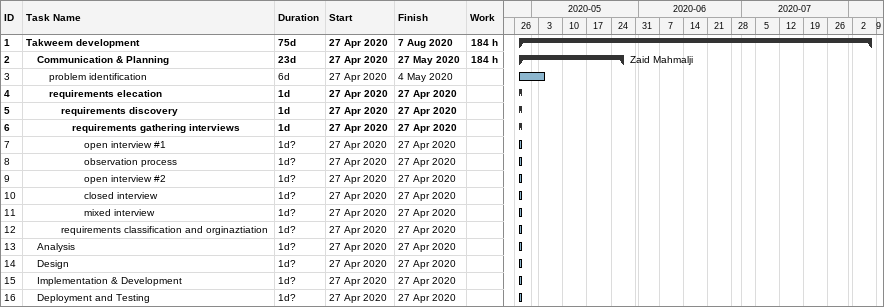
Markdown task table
| ID | Level | Task | Duration | Start | Finish | Resources | Work (h) |
|---|---|---|---|---|---|---|---|
| 1 | 1 | **Takweem development** | 75d | 2020-04-27 | 2020-08-07 |  | 184 |
| 2 | 2 | **Communication & Planning** | 23d | 2020-04-27 | 2020-05-27 | Zaid Mahmalji | 184 |
| 3 | 3 | problem identification | 6d | 2020-04-27 | 2020-05-04 |  |  |
| 4 | 3 | **requirements elecation** | 1d | 2020-04-27 | 2020-04-27 |  |  |
| 5 | 4 | **requirements discovery** | 1d | 2020-04-27 | 2020-04-27 |  |  |
| 6 | 5 | **requirements gathering interviews** | 1d | 2020-04-27 | 2020-04-27 |  |  |
| 7 | 6 | open interview #1 | 1d? | 2020-04-27 | 2020-04-27 |  |  |
| 8 | 6 | observation process | 1d? | 2020-04-27 | 2020-04-27 |  |  |
| 9 | 6 | open interview #2 | 1d? | 2020-04-27 | 2020-04-27 |  |  |
| 10 | 6 | closed interview | 1d? | 2020-04-27 | 2020-04-27 |  |  |
| 11 | 6 | mixed interview | 1d? | 2020-04-27 | 2020-04-27 |  |  |
| 12 | 4 | requirements classification and orginaztiation | 1d? | 2020-04-27 | 2020-04-27 |  |  |
| 13 | 2 | Analysis | 1d? | 2020-04-27 | 2020-04-27 |  |  |
| 14 | 2 | Design | 1d? | 2020-04-27 | 2020-04-27 |  |  |
| 15 | 2 | Implementation & Development | 1d? | 2020-04-27 | 2020-04-27 |  |  |
| 16 | 2 | Deployment and Testing | 1d? | 2020-04-27 | 2020-04-27 |  |  |
